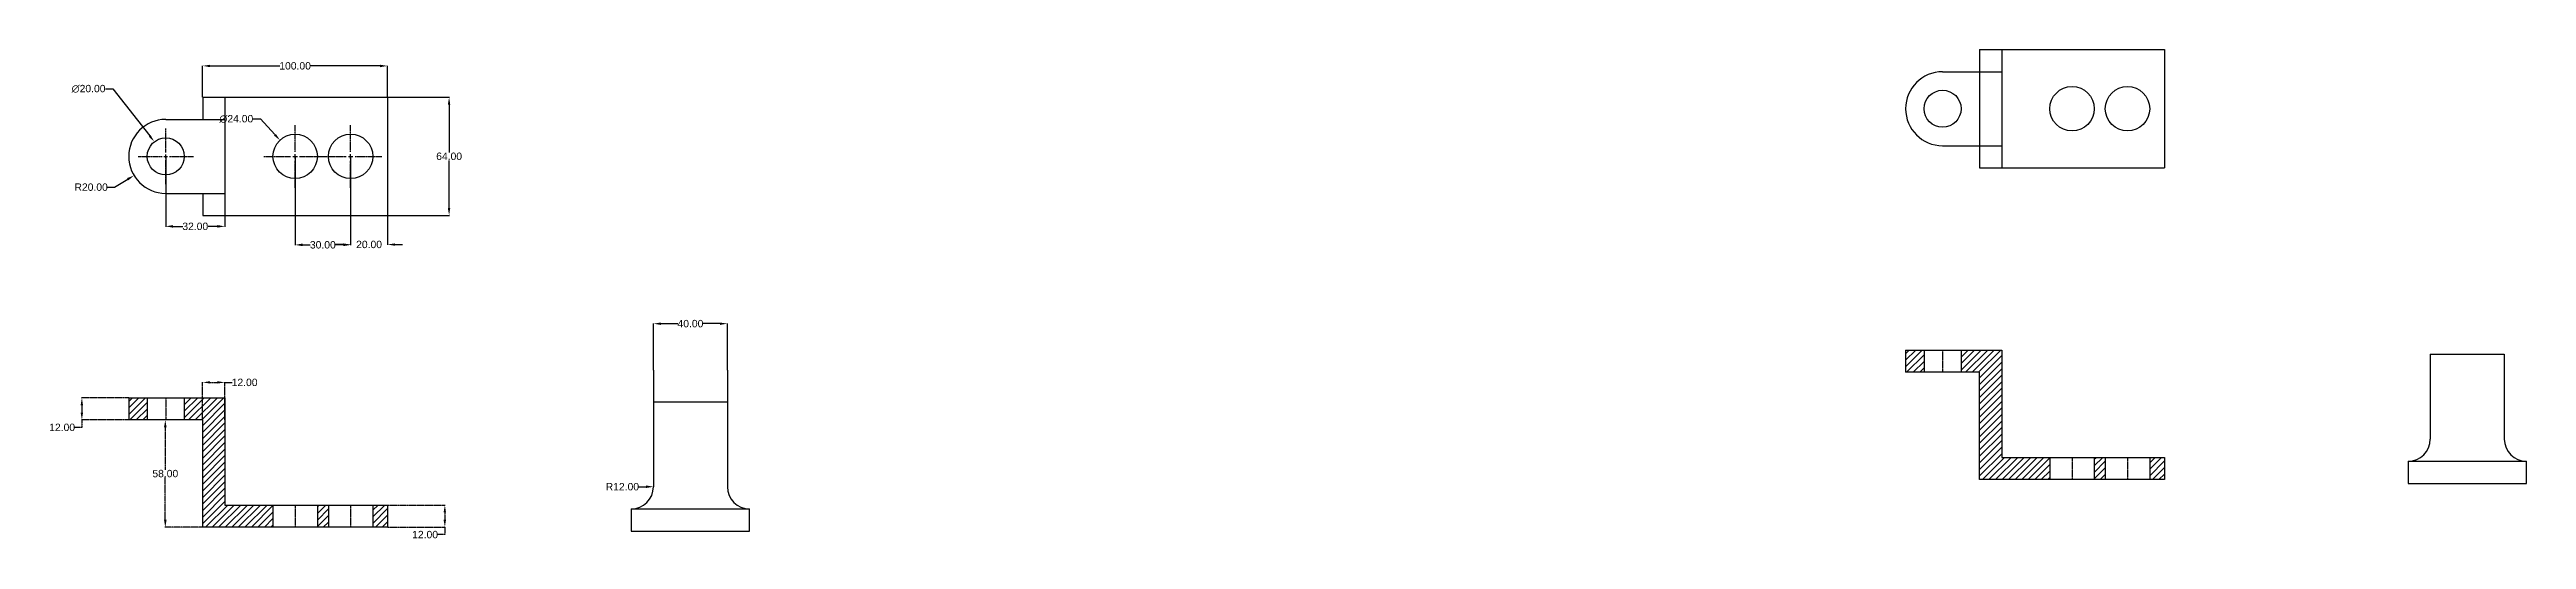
# Model space of a CAD drawing. Header units: millimetres. Extents: x 107 to 1446, y -102 to 163.
import ezdxf

# ---------------------------------------------------------------- set-up
doc = ezdxf.new("R2010")
doc.units = ezdxf.units.MM
doc.header["$MEASUREMENT"] = 0
doc.linetypes.add('CENTER2', pattern=[1.125, 0.75, -0.125, 0.125, -0.125])
doc.styles.get("Standard").update_dxf_attribs({"font": 'arial.ttf'})
doc.dimstyles.get("Standard").update_dxf_attribs({"dimtxt": 4, "dimasz": 4, "dimexe": 0.18, "dimexo": 0.0625, "dimgap": 0.09, "dimtad": 0, "dimtih": 1, "dimtoh": 1, "dimzin": 0, "dimdsep": 46, "dimtxsty": 'Standard', "dimcen": 0.09, "dimadec": 0, "dimazin": 0, "dimtfac": 1, "dimtofl": 0, "dimtmove": 0, "dimatfit": 3, "dimfxl": 1, "dimtolj": 1, "dimtzin": 0, "dimarcsym": 0})

# ---------------------------------------------------------------- blocks, each defined once
blk = doc.blocks.new('*D6')
at = {"color": 0, "lineweight": -2, "transparency": 16777216}
for p, q in [((189.4, 137.2), (189.4, 154.2)), ((193.4, 154.1), (231.2, 154.1)), ((285.4, 154.1), (247.6, 154.1)), ((289.4, 137.2), (289.4, 154.2))]:
    blk.add_line(p, q, dxfattribs=at)
at = {"color": 0, "transparency": 16777216}
for points in [[(193.4, 154.7), (193.4, 153.4), (189.4, 154.1)], [(285.4, 154.7), (285.4, 153.4), (289.4, 154.1)]]:
    blk.add_solid(points, dxfattribs=at)
at = {"layer": 'Defpoints', "color": 0, "transparency": 16777216}
for p in [(289.4, 154.1), (189.4, 137.2), (289.4, 137.2)]:
    blk.add_point(p, dxfattribs=at)
at = {"color": 0, "transparency": 16777216, "insert": (239.4, 154.1), "char_height": 4, "attachment_point": 5}
blk.add_mtext('\\A1;100.00', dxfattribs=at)
blk = doc.blocks.new('*D7')
at = {"color": 0, "lineweight": -2, "transparency": 16777216}
for p, q in [((289.5, 137.2), (322.9, 137.2)), ((322.7, 133.2), (322.7, 107.3)), ((322.7, 77.2), (322.7, 103)), ((289.5, 73.2), (322.9, 73.2))]:
    blk.add_line(p, q, dxfattribs=at)
at = {"color": 0, "transparency": 16777216}
for points in [[(322, 133.2), (323.3, 133.2), (322.7, 137.2)], [(322, 77.2), (323.3, 77.2), (322.7, 73.2)]]:
    blk.add_solid(points, dxfattribs=at)
at = {"layer": 'Defpoints', "color": 0, "transparency": 16777216}
for p in [(289.4, 137.2), (289.4, 73.2), (322.7, 73.2)]:
    blk.add_point(p, dxfattribs=at)
at = {"color": 0, "transparency": 16777216, "insert": (322.7, 105.2), "char_height": 4, "attachment_point": 5}
blk.add_mtext('\\A1;64.00', dxfattribs=at)
blk = doc.blocks.new('*D8')
at = {"color": 0, "lineweight": -2, "transparency": 16777216}
for p, q in [((169.4, 105.1), (169.4, 67.1)), ((201.4, 105.1), (201.4, 67.1)), ((173.4, 67.3), (178.6, 67.3)), ((197.4, 67.3), (192.3, 67.3))]:
    blk.add_line(p, q, dxfattribs=at)
at = {"color": 0, "transparency": 16777216}
for points in [[(173.4, 68), (173.4, 66.6), (169.4, 67.3)], [(197.4, 68), (197.4, 66.6), (201.4, 67.3)]]:
    blk.add_solid(points, dxfattribs=at)
at = {"layer": 'Defpoints', "color": 0, "transparency": 16777216}
for p in [(169.4, 105.2), (201.4, 105.2), (201.4, 67.3)]:
    blk.add_point(p, dxfattribs=at)
at = {"color": 0, "transparency": 16777216, "insert": (185.4, 67.3), "char_height": 4, "attachment_point": 5}
blk.add_mtext('\\A1;32.00', dxfattribs=at)
blk = doc.blocks.new('*D9')
at = {"color": 0, "lineweight": -2, "transparency": 16777216}
for p, q in [((239.4, 105.1), (239.4, 57.1)), ((269.4, 105.1), (269.4, 57.1)), ((243.4, 57.3), (247.6, 57.3)), ((265.4, 57.3), (261.3, 57.3))]:
    blk.add_line(p, q, dxfattribs=at)
at = {"color": 0, "transparency": 16777216}
for points in [[(243.4, 58), (243.4, 56.6), (239.4, 57.3)], [(265.4, 58), (265.4, 56.6), (269.4, 57.3)]]:
    blk.add_solid(points, dxfattribs=at)
at = {"layer": 'Defpoints', "color": 0, "transparency": 16777216}
for p in [(239.4, 105.2), (269.4, 105.2), (269.4, 57.3)]:
    blk.add_point(p, dxfattribs=at)
at = {"color": 0, "transparency": 16777216, "insert": (254.4, 57.3), "char_height": 4, "attachment_point": 5}
blk.add_mtext('\\A1;30.00', dxfattribs=at)
blk = doc.blocks.new('*D11')
at = {"color": 0, "lineweight": -2, "transparency": 16777216}
for p, q in [((269.4, 105.1), (269.4, 57.3)), ((289.4, 105.1), (289.4, 57.3)), ((265.4, 57.5), (261.4, 57.5)), ((293.4, 57.5), (297.4, 57.5))]:
    blk.add_line(p, q, dxfattribs=at)
at = {"color": 0, "transparency": 16777216}
for points in [[(265.4, 58.1), (265.4, 56.8), (269.4, 57.5)], [(293.4, 58.1), (293.4, 56.8), (289.4, 57.5)]]:
    blk.add_solid(points, dxfattribs=at)
at = {"layer": 'Defpoints', "color": 0, "transparency": 16777216}
for p in [(269.4, 105.2), (289.4, 105.2), (289.4, 57.5)]:
    blk.add_point(p, dxfattribs=at)
at = {"color": 0, "transparency": 16777216, "insert": (279.4, 57.5), "char_height": 4, "attachment_point": 5}
blk.add_mtext('\\A1;20.00', dxfattribs=at)
blk = doc.blocks.new('*D12')
at = {"color": 0, "lineweight": -2, "transparency": 16777216}
for p, q in [((136.8, 141.7), (140.8, 141.7)), ((140.8, 141.7), (160.8, 116.2)), ((169.3, 105.2), (169.5, 105.2)), ((169.4, 105.1), (169.4, 105.3))]:
    blk.add_line(p, q, dxfattribs=at)
at = {"color": 0, "transparency": 16777216}
blk.add_solid([(161.3, 116.6), (160.3, 115.8), (163.3, 113)], dxfattribs=at)
at = {"layer": 'Defpoints', "color": 0, "transparency": 16777216}
for p in [(163.3, 113), (175.6, 97.3)]:
    blk.add_point(p, dxfattribs=at)
at = {"color": 0, "transparency": 16777216, "insert": (127.7, 141.7), "char_height": 4, "attachment_point": 5}
blk.add_mtext('\\A1;∅20.00', dxfattribs=at)
blk = doc.blocks.new('*D13')
at = {"color": 0, "lineweight": -2, "transparency": 16777216}
for p, q in [((216.6, 125.4), (220.6, 125.4)), ((220.6, 125.4), (228.5, 116.9)), ((239.3, 105.2), (239.5, 105.2)), ((239.4, 105.1), (239.4, 105.3))]:
    blk.add_line(p, q, dxfattribs=at)
at = {"color": 0, "transparency": 16777216}
blk.add_solid([(229, 117.3), (228, 116.4), (231.2, 113.9)], dxfattribs=at)
at = {"layer": 'Defpoints', "color": 0, "transparency": 16777216}
for p in [(231.2, 113.9), (247.6, 96.4)]:
    blk.add_point(p, dxfattribs=at)
at = {"color": 0, "transparency": 16777216, "insert": (207.6, 125.4), "char_height": 4, "attachment_point": 5}
blk.add_mtext('\\A1;∅24.00', dxfattribs=at)
blk = doc.blocks.new('*D14')
at = {"color": 0, "lineweight": -2, "transparency": 16777216}
for p, q in [((169.3, 105.2), (169.5, 105.2)), ((169.4, 105.1), (169.4, 105.3)), ((137.8, 88.5), (141.8, 88.5)), ((141.8, 88.5), (148.9, 92.8))]:
    blk.add_line(p, q, dxfattribs=at)
at = {"color": 0, "transparency": 16777216}
blk.add_solid([(148.5, 93.4), (149.2, 92.2), (152.3, 94.8)], dxfattribs=at)
at = {"layer": 'Defpoints', "color": 0, "transparency": 16777216}
for p in [(152.3, 94.8), (169.4, 105.2)]:
    blk.add_point(p, dxfattribs=at)
at = {"color": 0, "transparency": 16777216, "insert": (129.1, 88.5), "char_height": 4, "attachment_point": 5}
blk.add_mtext('\\A1;R20.00', dxfattribs=at)
blk = doc.blocks.new('*U15')
at = {"color": 0, "linetype": 'CENTER2', "transparency": 16777216}
for p, q in [((0, 2.4), (0, 17)), ((-17, 0), (-2.4, 0)), ((2.4, 0), (17, 0)), ((0, -17), (0, -2.4))]:
    blk.add_line(p, q, dxfattribs=at)
at = {"color": 0, "linetype": 'Continuous', "transparency": 16777216}
for p, q in [((-1.2, 0), (1.2, 0)), ((0, -1.2), (0, 1.2))]:
    blk.add_line(p, q, dxfattribs=at)
blk = doc.blocks.new('*U16')
at = {"color": 0, "linetype": 'CENTER2', "transparency": 16777216}
for p, q in [((0, 2.4), (0, 17)), ((-17, 0), (-2.4, 0)), ((2.4, 0), (17, 0)), ((0, -17), (0, -2.4))]:
    blk.add_line(p, q, dxfattribs=at)
at = {"color": 0, "linetype": 'Continuous', "transparency": 16777216}
for p, q in [((-1.2, 0), (1.2, 0)), ((0, -1.2), (0, 1.2))]:
    blk.add_line(p, q, dxfattribs=at)
blk = doc.blocks.new('*U17')
at = {"color": 0, "linetype": 'CENTER2', "transparency": 16777216}
for p, q in [((0, 2), (0, 15)), ((-15, 0), (-2, 0)), ((2, 0), (15, 0)), ((0, -15), (0, -2))]:
    blk.add_line(p, q, dxfattribs=at)
at = {"color": 0, "linetype": 'Continuous', "transparency": 16777216}
for p, q in [((-1, 0), (1, 0)), ((0, -1), (0, 1))]:
    blk.add_line(p, q, dxfattribs=at)
blk = doc.blocks.new('*D20')
at = {"color": 0, "linetype": 'CENTER2', "lineweight": -2, "transparency": 16777216}
for p, q in [((149.4, -25.4), (123.9, -25.4)), ((149.4, -37.4), (123.9, -37.4)), ((124.1, -29.4), (124.1, -33.4)), ((124.1, -37.4), (124.1, -41.4)), ((124.1, -41.4), (120.1, -41.4))]:
    blk.add_line(p, q, dxfattribs=at)
at = {"color": 0, "linetype": 'CENTER2', "transparency": 16777216}
for points in [[(123.4, -29.4), (124.7, -29.4), (124.1, -25.4)], [(123.4, -33.4), (124.7, -33.4), (124.1, -37.4)]]:
    blk.add_solid(points, dxfattribs=at)
at = {"layer": 'Defpoints', "color": 0, "linetype": 'CENTER2', "transparency": 16777216}
for p in [(149.4, -25.4), (124.1, -37.4), (149.4, -37.4)]:
    blk.add_point(p, dxfattribs=at)
at = {"color": 0, "linetype": 'CENTER2', "transparency": 16777216, "insert": (113.4, -41.4), "char_height": 4, "attachment_point": 5}
blk.add_mtext('\\A1;12.00', dxfattribs=at)
blk = doc.blocks.new('*D21')
at = {"color": 0, "linetype": 'CENTER2', "lineweight": -2, "transparency": 16777216}
for p, q in [((189.4, -37.4), (169, -37.4)), ((169.2, -41.4), (169.2, -64.3)), ((169.2, -91.4), (169.2, -68.5)), ((189.4, -95.4), (169, -95.4))]:
    blk.add_line(p, q, dxfattribs=at)
at = {"color": 0, "linetype": 'CENTER2', "transparency": 16777216}
for points in [[(168.5, -41.4), (169.9, -41.4), (169.2, -37.4)], [(168.5, -91.4), (169.9, -91.4), (169.2, -95.4)]]:
    blk.add_solid(points, dxfattribs=at)
at = {"layer": 'Defpoints', "color": 0, "linetype": 'CENTER2', "transparency": 16777216}
for p in [(189.4, -37.4), (169.2, -95.4), (189.4, -95.4)]:
    blk.add_point(p, dxfattribs=at)
at = {"color": 0, "linetype": 'CENTER2', "transparency": 16777216, "insert": (169.2, -66.4), "char_height": 4, "attachment_point": 5}
blk.add_mtext('\\A1;58.00', dxfattribs=at)
blk = doc.blocks.new('*D22')
at = {"color": 0, "linetype": 'CENTER2', "lineweight": -2, "transparency": 16777216}
for p, q in [((189.4, -37.3), (189.4, -16.9)), ((193.4, -17.1), (197.4, -17.1)), ((201.4, -37.3), (201.4, -16.9)), ((201.4, -17.1), (205.4, -17.1))]:
    blk.add_line(p, q, dxfattribs=at)
at = {"color": 0, "linetype": 'CENTER2', "transparency": 16777216}
for points in [[(193.4, -16.4), (193.4, -17.7), (189.4, -17.1)], [(197.4, -16.4), (197.4, -17.7), (201.4, -17.1)]]:
    blk.add_solid(points, dxfattribs=at)
at = {"layer": 'Defpoints', "color": 0, "linetype": 'CENTER2', "transparency": 16777216}
for p in [(201.4, -17.1), (189.4, -37.4), (201.4, -37.4)]:
    blk.add_point(p, dxfattribs=at)
at = {"color": 0, "linetype": 'CENTER2', "transparency": 16777216, "insert": (212.1, -17.1), "char_height": 4, "attachment_point": 5}
blk.add_mtext('\\A1;12.00', dxfattribs=at)
blk = doc.blocks.new('*D23')
at = {"color": 0, "linetype": 'CENTER2', "lineweight": -2, "transparency": 16777216}
for p, q in [((289.5, -83.4), (320.5, -83.4)), ((320.4, -87.4), (320.4, -91.4)), ((289.5, -95.4), (320.5, -95.4)), ((320.4, -99.4), (316.4, -99.4)), ((320.4, -95.4), (320.4, -99.4))]:
    blk.add_line(p, q, dxfattribs=at)
at = {"color": 0, "linetype": 'CENTER2', "transparency": 16777216}
for points in [[(319.7, -87.4), (321, -87.4), (320.4, -83.4)], [(319.7, -91.4), (321, -91.4), (320.4, -95.4)]]:
    blk.add_solid(points, dxfattribs=at)
at = {"layer": 'Defpoints', "color": 0, "linetype": 'CENTER2', "transparency": 16777216}
for p in [(289.4, -83.4), (289.4, -95.4), (320.4, -95.4)]:
    blk.add_point(p, dxfattribs=at)
at = {"color": 0, "linetype": 'CENTER2', "transparency": 16777216, "insert": (309.7, -99.4), "char_height": 4, "attachment_point": 5}
blk.add_mtext('\\A1;12.00', dxfattribs=at)
blk = doc.blocks.new('*D24')
at = {"color": 0, "lineweight": -2, "transparency": 16777216}
for p, q in [((433.2, -10.4), (433.2, 14.8)), ((437.2, 14.7), (446.3, 14.7)), ((469.2, 14.7), (460.1, 14.7)), ((473.2, -10.4), (473.2, 14.8))]:
    blk.add_line(p, q, dxfattribs=at)
at = {"color": 0, "transparency": 16777216}
for points in [[(437.2, 15.3), (437.2, 14), (433.2, 14.7)], [(469.2, 15.3), (469.2, 14), (473.2, 14.7)]]:
    blk.add_solid(points, dxfattribs=at)
at = {"layer": 'Defpoints', "color": 0, "transparency": 16777216}
for p in [(473.2, 14.7), (433.2, -10.5), (473.2, -10.5)]:
    blk.add_point(p, dxfattribs=at)
at = {"color": 0, "transparency": 16777216, "insert": (453.2, 14.7), "char_height": 4, "attachment_point": 5}
blk.add_mtext('\\A1;40.00', dxfattribs=at)
blk = doc.blocks.new('*D25')
at = {"color": 0, "lineweight": -2, "transparency": 16777216}
blk.add_line((425.2, -73.5), (429.2, -73.5), dxfattribs=at)
at = {"color": 0, "transparency": 16777216}
blk.add_solid([(429.2, -72.8), (429.2, -74.2), (433.2, -73.5)], dxfattribs=at)
at = {"layer": 'Defpoints', "color": 0, "transparency": 16777216}
for p in [(421.2, -73.5), (433.2, -73.5)]:
    blk.add_point(p, dxfattribs=at)
at = {"color": 0, "transparency": 16777216, "insert": (416.4, -73.5), "char_height": 4, "attachment_point": 5}
blk.add_mtext('\\A1;R12.00', dxfattribs=at)

msp = doc.modelspace()

# ---------------------------------------------------------------- hatches: boundary and pattern name
at = {"linetype": 'CENTER2'}
h = msp.add_hatch(dxfattribs=at)
h.set_pattern_fill('ANSI31', color=256, scale=20)
h.set_pattern_definition([(45, (960.9644, 25.768), (-1.767767, 1.767767), [])])
h.paths.add_polyline_path([(1120.399, 0.375), (1110.399, 0.375), (1110.399, -11.625), (1120.399, -11.625)])
h.paths.add_polyline_path([(1162.399, 0.375), (1140.399, 0.375), (1140.399, -11.625), (1150.399, -11.625), (1150.399, -69.625), (1188.399, -69.625), (1188.399, -57.625), (1162.399, -57.625)])
h.paths.add_polyline_path([(1218.399, -57.625), (1212.399, -57.625), (1212.399, -69.625), (1218.399, -69.625)])
h.paths.add_polyline_path([(1250.399, -57.625), (1242.399, -57.625), (1242.399, -69.625), (1250.399, -69.625)])
h = msp.add_hatch(dxfattribs=at)
h.set_pattern_fill('ANSI31', color=256, scale=20)
h.paths.add_polyline_path([(159.434, -25.393), (149.434, -25.393), (149.434, -37.393), (159.434, -37.393)])
h.paths.add_polyline_path([(201.434, -25.393), (179.434, -25.393), (179.434, -37.393), (189.434, -37.393), (189.434, -95.393), (227.434, -95.393), (227.434, -83.393), (201.434, -83.393)])
h.paths.add_polyline_path([(257.434, -83.393), (251.434, -83.393), (251.434, -95.393), (257.434, -95.393)])
h.paths.add_polyline_path([(289.434, -83.393), (281.434, -83.393), (281.434, -95.393), (289.434, -95.393)])

# ---------------------------------------------------------------- linework, layer by layer
for p, q in [((1150.399, 162.934), (1150.399, 150.934)), ((1150.399, 162.934), (1250.399, 162.934)), ((1162.399, 162.934), (1162.399, 98.934)), ((1250.399, 162.934), (1250.399, 98.934)), ((1130.399, 150.934), (1162.399, 150.934)), ((1150.399, 150.934), (1150.399, 110.934)), ((189.434, 137.166), (189.434, 125.166)), ((189.434, 137.166), (289.434, 137.166)), ((201.434, 137.166), (201.434, 73.166)), ((289.434, 137.166), (289.434, 73.166)), ((169.434, 125.166), (201.434, 125.166)), ((1130.399, 110.934), (1162.399, 110.934)), ((1150.399, 110.934), (1150.399, 98.934)), ((1150.399, 98.934), (1250.399, 98.934)), ((169.434, 85.166), (201.434, 85.166)), ((189.434, 85.166), (189.434, 73.166)), ((189.434, 73.166), (289.434, 73.166))]:
    msp.add_line(p, q)
at = {"linetype": 'Continuous'}
for p, q in [((1110.399, 0.375), (1162.399, 0.375)), ((1110.399, 0.375), (1110.399, -11.625)), ((1120.399, 0.375), (1120.399, -11.625)), ((1140.399, 0.375), (1140.399, -11.625)), ((1162.399, 0.375), (1162.399, -57.625)), ((433.196, -10.479), (433.196, -73.51)), ((473.196, -10.479), (473.196, -73.51)), ((1150.399, -11.625), (1110.399, -11.625)), ((1150.399, -69.625), (1150.399, -11.625)), ((1394.161, -1.741), (1394.161, -47.741)), ((1394.161, -1.741), (1434.161, -1.741)), ((1434.161, -1.741), (1434.161, -47.741)), ((149.434, -25.393), (201.434, -25.393)), ((149.434, -25.393), (149.434, -37.393)), ((159.434, -25.393), (159.434, -37.393)), ((179.434, -25.393), (179.434, -37.393)), ((201.434, -25.393), (201.434, -83.393)), ((189.434, -37.393), (149.434, -37.393)), ((189.434, -95.393), (189.434, -37.393)), ((433.196, -27.51), (473.196, -27.51)), ((1162.399, -57.625), (1250.399, -57.625)), ((1188.399, -57.625), (1188.399, -69.625)), ((1212.399, -57.625), (1212.399, -69.625)), ((1218.399, -57.625), (1218.399, -69.625)), ((1242.399, -57.625), (1242.399, -69.625)), ((1250.399, -57.625), (1250.399, -69.625)), ((1382.161, -59.741), (1382.161, -71.741)), ((1382.161, -59.741), (1446.161, -59.741)), ((1446.161, -71.741), (1446.161, -59.741)), ((1250.399, -69.625), (1150.399, -69.625)), ((1382.161, -71.741), (1446.161, -71.741)), ((201.434, -83.393), (289.434, -83.393)), ((227.434, -83.393), (227.434, -95.393)), ((251.434, -83.393), (251.434, -95.393)), ((257.434, -83.393), (257.434, -95.393)), ((281.434, -83.393), (281.434, -95.393)), ((289.434, -83.393), (289.434, -95.393)), ((421.196, -85.51), (421.196, -97.51)), ((421.196, -85.51), (485.196, -85.51)), ((485.196, -97.51), (485.196, -85.51)), ((289.434, -95.393), (189.434, -95.393)), ((421.196, -97.51), (485.196, -97.51))]:
    msp.add_line(p, q, dxfattribs=at)
at = {"linetype": 'CENTER2'}
for p, q in [((1130.399, 0.375), (1130.399, -11.625)), ((169.434, -25.393), (169.434, -37.393)), ((1200.399, -57.625), (1200.399, -69.625)), ((1230.399, -57.625), (1230.399, -69.625)), ((1382.161, -59.741), (1382.161, -59.741)), ((1446.161, -59.741), (1446.161, -59.741)), ((239.434, -83.393), (239.434, -95.393)), ((269.434, -83.393), (269.434, -95.393)), ((421.196, -85.51), (421.196, -85.51)), ((485.196, -85.51), (485.196, -85.51))]:
    msp.add_line(p, q, dxfattribs=at)
for centre, radius in [((1130.399, 130.934), 10), ((1200.399, 130.934), 12), ((1230.399, 130.934), 12), ((169.434, 105.166), 10), ((239.434, 105.166), 12), ((269.434, 105.166), 12)]:
    msp.add_circle(centre, radius)
for centre in [(1130.399, 130.934), (169.434, 105.166)]:
    msp.add_arc(centre, 20, 90, 270)
at = {"linetype": 'Continuous'}
for centre, start, end in [((1382.161, -47.741), 270, 0), ((1446.161, -47.741), 180, 270), ((421.196, -73.51), 270, 0), ((485.196, -73.51), 180, 270)]:
    msp.add_arc(centre, 12, start, end, dxfattribs=at)

# ---------------------------------------------------------------- block references
at = {"linetype": 'CENTER2'}
for name, p in [('*U15', (239.434, 105.166)), ('*U16', (269.434, 105.166)), ('*U17', (169.434, 105.166))]:
    msp.add_blockref(name, p, dxfattribs=at)

# ---------------------------------------------------------------- dimensions: what is measured, and where the dimension line sits
for base, p1, p2, picture, middle in [((289.434, 154.064), (189.434, 137.166), (289.434, 137.166), '*D6', (239.434, 154.064)), ((201.434, 67.314), (169.434, 105.166), (201.434, 105.166), '*D8', (185.434, 67.314)), ((269.434, 57.298), (239.434, 105.166), (269.434, 105.166), '*D9', (254.434, 57.298)), ((289.434, 57.481), (269.434, 105.166), (289.434, 105.166), '*D11', (279.434, 57.481)), ((473.196, 14.665), (433.196, -10.479), (473.196, -10.479), '*D24', (453.196, 14.665))]:
    dim = msp.add_linear_dim(base=base, p1=p1, p2=p2, dimstyle='Standard')
    dim.commit()
    dim.dimension.update_dxf_attribs({"geometry": picture, "text_midpoint": middle})
for p1, p2, picture, middle in [((175.608, 97.299), (163.261, 113.033), '*D12', (127.746, 141.712)), ((247.623, 96.394), (231.246, 113.938), '*D13', (207.569, 125.367))]:
    dim = msp.add_diameter_dim_2p(p1=p1, p2=p2, dimstyle='Standard')
    dim.commit()
    dim.dimension.update_dxf_attribs({"geometry": picture, "text_midpoint": middle, "dimtype": 163})
dim = msp.add_linear_dim(base=(322.676, 73.166), p1=(289.434, 137.166), p2=(289.434, 73.166), angle=90, dimstyle='Standard')
dim.commit()
dim.dimension.update_dxf_attribs({"geometry": '*D7', "text_midpoint": (322.676, 105.166)})
for center, mpoint, picture, middle in [((169.434, 105.166), (152.3, 94.85), '*D14', (129.086, 88.547)), ((421.196, -73.51), (433.196, -73.51), '*D25', (416.45, -73.51))]:
    dim = msp.add_radius_dim(center=center, mpoint=mpoint, dimstyle='Standard')
    dim.commit()
    dim.dimension.update_dxf_attribs({"geometry": picture, "text_midpoint": middle, "dimtype": 164})
for base, p1, p2, picture, middle in [((124.05, -37.393), (149.434, -25.393), (149.434, -37.393), '*D20', (113.407, -41.393)), ((169.19, -95.393), (189.434, -37.393), (189.434, -95.393), '*D21', (169.19, -66.393)), ((320.369, -95.393), (289.434, -83.393), (289.434, -95.393), '*D23', (309.725, -99.393))]:
    dim = msp.add_linear_dim(base=base, p1=p1, p2=p2, angle=90, dimstyle='Standard', dxfattribs=at)
    dim.commit()
    dim.dimension.update_dxf_attribs({"geometry": picture, "text_midpoint": middle})
dim = msp.add_linear_dim(base=(201.434, -17.057), p1=(189.434, -37.393), p2=(201.434, -37.393), dimstyle='Standard', dxfattribs=at)
dim.commit()
dim.dimension.update_dxf_attribs({"geometry": '*D22', "text_midpoint": (212.078, -17.057)})

doc.saveas('drawing.dxf')
